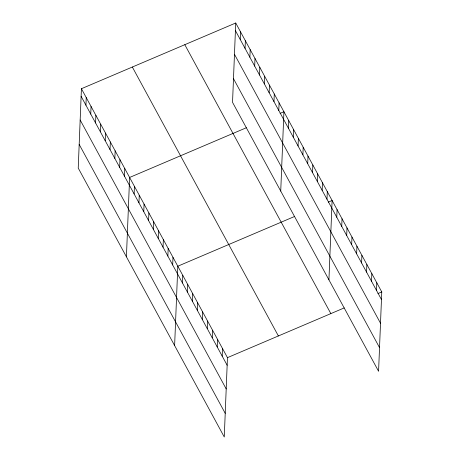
<?xml version="1.0" encoding="UTF-8"?>
<svg xmlns="http://www.w3.org/2000/svg" width="460" height="460" viewBox="0 0 460 460"><rect width="100%" height="100%" fill="white"/><g stroke="black" fill="none" stroke-linecap="round" stroke-linejoin="round"><path stroke-width="0.69" d="M81.42 88.717L78.234 168.078L224.273 437L227.458 357.644L81.42 88.717L235.727 23L381.765 291.922L378.58 371.283L232.541 102.356L235.727 23M85.934 105.213L86.238 97.595M90.752 114.091L91.063 106.467M95.571 122.964L95.881 115.339M100.395 131.836L100.7 124.217M105.213 140.714L105.518 133.089M110.032 149.586L110.337 141.968M114.85 158.464L115.155 150.84M119.669 167.336L119.974 159.712M124.487 176.209L124.798 168.59M126.425 256.824L129.616 177.462L246.364 127.736M134.13 193.959L134.435 186.34M138.949 202.837L139.254 195.212M143.767 211.709L144.072 204.085M148.586 220.581L148.89 212.963M153.404 229.459L153.709 221.835M158.223 238.332L158.533 230.707M163.041 247.204L163.352 239.585M167.865 256.082L168.17 248.457M172.684 264.954L172.989 257.335M174.622 345.563L177.807 266.208L294.561 216.482M182.465 282.975L182.775 275.35M187.433 292.117L187.737 284.493M192.395 301.26L192.705 293.635M197.363 310.402L197.668 302.784M202.331 319.545L202.636 311.926M207.293 328.693L207.598 321.068M212.261 337.835L212.566 330.211M217.223 346.978L217.528 339.353M222.191 356.12L222.496 348.496M240.241 39.497L240.545 31.872M245.059 48.369L245.364 40.75M249.878 57.247L250.183 49.622M254.696 66.119L255.001 58.5M259.515 74.997L259.825 67.373M264.333 83.87L264.644 76.245M269.157 92.742L269.462 85.123M273.976 101.62L274.281 93.995M278.794 110.492L279.099 102.867M280.732 191.101L283.918 111.745L280.1 113.373M288.431 128.242L288.736 120.618M293.25 137.114L293.56 129.496M298.068 145.992L298.379 138.368M302.893 154.865L303.197 147.24M307.711 163.737L308.016 156.118M312.53 172.615L312.834 164.99M317.348 181.487L317.653 173.868M322.167 190.365L322.471 182.741M326.985 199.237L327.296 191.613M328.923 279.847L332.114 200.491L328.291 202.118M336.772 217.252L337.077 209.633M341.734 226.4L342.044 218.776M346.702 235.543L347.007 227.918M351.67 244.685L351.975 237.061M356.632 253.828L356.937 246.203M361.6 262.97L361.905 255.352M366.562 272.113L366.867 264.494M371.53 281.261L371.835 273.637M376.493 290.404L376.803 282.779M227.458 357.644L344.212 307.918M377.947 293.549L381.765 291.922M235.422 30.624L381.461 299.546M234.468 54.297L380.506 323.219M233.49 78.683L379.529 347.61M184.805 44.689L330.843 313.611M132.342 67.033L278.38 335.955M81.115 96.341L227.154 365.263M80.166 120.014L226.205 388.936M79.183 144.405L225.227 413.327"/></g></svg>
